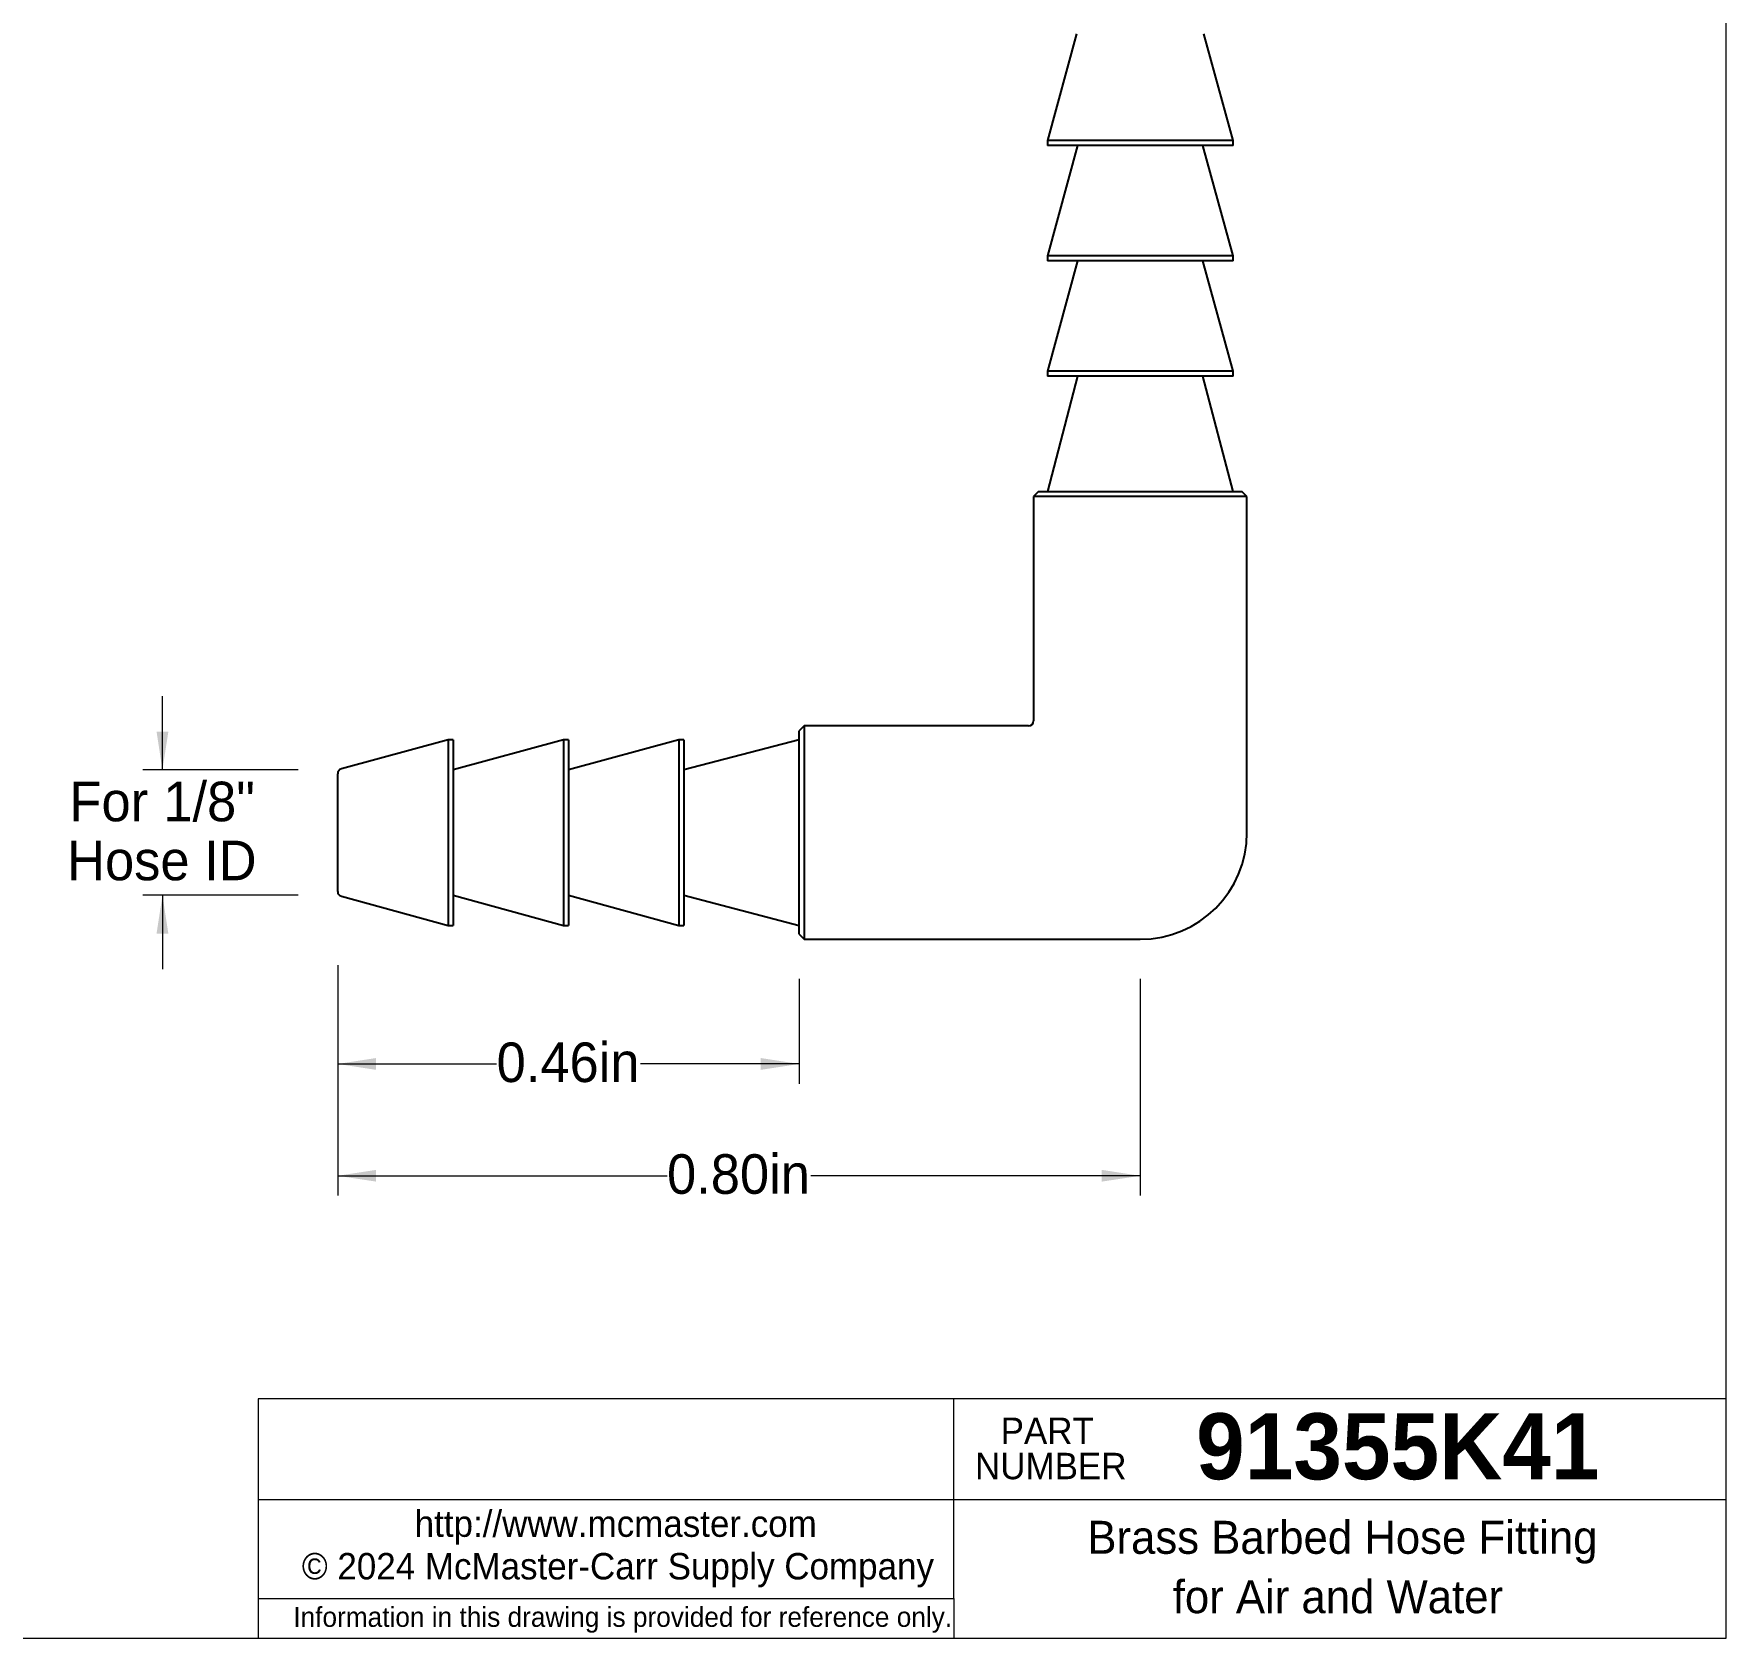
# Model space of a CAD drawing. Header units: inches. Extents: x 0.08 to 3.4, y 0.08 to 2.61.
# Drawn here: x 1.708 to 3.395, y 0.079 to 1.678 of the extents above; entities that cross this region are included whole.
import ezdxf

# ---------------------------------------------------------------- set-up
doc = ezdxf.new("R2010")
doc.units = ezdxf.units.IN
doc.header["$LTSCALE"] = 0.31586
doc.header["$MEASUREMENT"] = 0
doc.linetypes.add('SLD-Solid', pattern=[0])
doc.styles.add('SLDTEXTSTYLE0', font='ARIAL.TTF', dxfattribs={"width": 0.948})
doc.styles.add('SLDTEXTSTYLE1', font='ARIALBD.TTF', dxfattribs={"width": 0.948})
doc.dimstyles.new('SLDDIMSTYLE1', dxfattribs={"dimtxt": 0.038326, "dimasz": 0.038326, "dimexe": 0, "dimexo": 0.0625, "dimgap": 0.009581, "dimtad": 0, "dimtih": 1, "dimtoh": 1, "dimrnd": 1e-09, "dimzin": 0, "dimdsep": 46, "dimtxsty": 'SLDTEXTSTYLE0', "dimsah": 1, "dimcen": 0.09, "dimadec": 0, "dimazin": 0, "dimtfac": 1, "dimtofl": 0, "dimtmove": 0, "dimatfit": 3, "dimfxl": 1, "dimfrac": 2, "dimtolj": 1, "dimtzin": 12, "dimarcsym": 0})
doc.dimstyles.new('SLDDIMSTYLE2', dxfattribs={"dimtxt": 0.038326, "dimasz": 0.038326, "dimexe": 0, "dimexo": 0.0625, "dimgap": 0.009581, "dimtad": 0, "dimtih": 1, "dimtoh": 1, "dimrnd": 1e-09, "dimdsep": 46, "dimtxsty": 'SLDTEXTSTYLE0', "dimsah": 1, "dimcen": 0.09, "dimadec": 0, "dimazin": 2, "dimtfac": 1, "dimtofl": 0, "dimtmove": 0, "dimatfit": 3, "dimfxl": 1, "dimfrac": 2, "dimtolj": 1, "dimtzin": 12, "dimarcsym": 0})
doc.dimstyles.new('SLDDIMSTYLE3', dxfattribs={"dimtxt": 0.038326, "dimasz": 0.038326, "dimexe": 0, "dimexo": 0.0625, "dimgap": 0.009581, "dimtad": 0, "dimtih": 1, "dimtoh": 1, "dimdec": 6, "dimrnd": 1e-09, "dimzin": 12, "dimdsep": 46, "dimtxsty": 'SLDTEXTSTYLE0', "dimsah": 1, "dimcen": 0.09, "dimadec": 0, "dimazin": 3, "dimtfac": 1, "dimtmove": 0, "dimatfit": 0, "dimfxl": 1, "dimfrac": 2, "dimtolj": 1, "dimtzin": 12, "dimarcsym": 0})

# ---------------------------------------------------------------- blocks, each defined once
blk = doc.blocks.new('Shortened Dimensions Statement')
at = {"color": 7, "linetype": 'SLD-Solid', "lineweight": 18, "insert": (0.0164, 0.0104), "char_height": 0.019741, "attachment_point": 2, "style": 'SLDTEXTSTYLE0'}
blk.add_mtext('Information in this drawing is provided for reference only.', dxfattribs=at)
blk = doc.blocks.new('Internet')
at = {"color": 7, "linetype": 'SLD-Solid', "lineweight": 18, "insert": (0.0134, 0.032), "char_height": 0.026322, "attachment_point": 2, "style": 'SLDTEXTSTYLE0'}
blk.add_mtext('http://www.mcmaster.com', dxfattribs=at)
blk = doc.blocks.new('Part Number Tag')
at = {"color": 7, "linetype": 'SLD-Solid', "lineweight": 18, "char_height": 0.02632, "attachment_point": 2, "style": 'SLDTEXTSTYLE0'}
for s, insert in [('PART', (0.0004, 0.0352)), ('NUMBER', (0.0039, 0.0001))]:
    blk.add_mtext(s, dxfattribs=dict(at, insert=insert))
blk = doc.blocks.new('_D_4')
at = {"color": 7, "linetype": 'SLD-Solid', "lineweight": 18}
for p, q in [((2.0114, 0.75), (2.0114, 0.6316)), ((2.4714, 0.7362), (2.4714, 0.6316)), ((2.0114, 0.6514), (2.1698, 0.6514)), ((2.4714, 0.6514), (2.3131, 0.6514))]:
    blk.add_line(p, q, dxfattribs=at)
for points in [[(2.0114, 0.6514), (2.0497, 0.6455), (2.0497, 0.6573)], [(2.4714, 0.6514), (2.4331, 0.6573), (2.4331, 0.6455)]]:
    blk.add_solid(points, dxfattribs=at)
at = {"color": 7, "linetype": 'SLD-Solid', "lineweight": 18, "insert": (2.1698, 0.6728), "char_height": 0.03948, "attachment_point": 1, "style": 'SLDTEXTSTYLE0'}
blk.add_mtext('0.46in', dxfattribs=at)
blk = doc.blocks.new('_D_5')
at = {"color": 7, "linetype": 'SLD-Solid', "lineweight": 18}
for p, q in [((2.0114, 0.75), (2.0114, 0.5202)), ((2.8114, 0.7362), (2.8114, 0.5202)), ((2.0114, 0.5399), (2.3397, 0.5399)), ((2.8114, 0.5399), (2.483, 0.5399))]:
    blk.add_line(p, q, dxfattribs=at)
for points in [[(2.0114, 0.5399), (2.0497, 0.5341), (2.0497, 0.5458)], [(2.8114, 0.5399), (2.7731, 0.5458), (2.7731, 0.5341)]]:
    blk.add_solid(points, dxfattribs=at)
at = {"color": 7, "linetype": 'SLD-Solid', "lineweight": 18, "insert": (2.3397, 0.5614), "char_height": 0.03948, "attachment_point": 1, "style": 'SLDTEXTSTYLE0'}
blk.add_mtext('0.80in', dxfattribs=at)
blk = doc.blocks.new('_D_6')
at = {"color": 7, "linetype": 'SLD-Solid', "lineweight": 18}
for p, q in [((1.8367, 0.9445), (1.8367, 1.0182)), ((1.9719, 0.9445), (1.817, 0.9445)), ((1.9719, 0.8195), (1.817, 0.8195)), ((1.8367, 0.8195), (1.8367, 0.7458))]:
    blk.add_line(p, q, dxfattribs=at)
for points in [[(1.8367, 0.9445), (1.8426, 0.9828), (1.8308, 0.9828)], [(1.8367, 0.8195), (1.8308, 0.7812), (1.8426, 0.7812)]]:
    blk.add_solid(points, dxfattribs=at)
at = {"color": 7, "linetype": 'SLD-Solid', "lineweight": 18, "char_height": 0.03948, "attachment_point": 1, "style": 'SLDTEXTSTYLE0'}
for s, insert in [('For ', (1.744, 0.9328)), ('1/8"', (1.8376, 0.9328)), ('Hose ID', (1.7417, 0.874))]:
    blk.add_mtext(s, dxfattribs=dict(at, insert=insert))

msp = doc.modelspace()

# ---------------------------------------------------------------- linework, layer by layer
at = {"color": 7, "linetype": 'SLD-Solid', "lineweight": 18}
for p, q in [((3.395495, 0.078965), (3.395495, 2.605845)), ((3.395495, 0.3175188), (1.9322337, 0.3175188)), ((1.9322337, 0.3175188), (1.9322337, 0.078965)), ((2.6255863, 0.2171538), (2.6255863, 0.3175188)), ((1.9322337, 0.2171538), (3.395495, 0.2171538)), ((2.6255863, 0.1184475), (2.6255863, 0.2171538)), ((1.9322337, 0.1184475), (2.6255863, 0.1184475)), ((2.6255863, 0.1184475), (2.6255863, 0.078965)), ((0.078965, 0.078965), (3.395495, 0.078965))]:
    msp.add_line(p, q, dxfattribs=at)
at = {"color": 7, "linetype": 'SLD-Solid', "lineweight": 25}
for p, q in [((2.7478916, 1.6783323), (2.7188965, 1.5720167)), ((2.9038965, 1.5720167), (2.8749013, 1.6783323)), ((2.7188965, 1.5720167), (2.7188965, 1.5670167)), ((2.9038965, 1.5720167), (2.7188965, 1.5720167)), ((2.9038965, 1.5670167), (2.9038965, 1.5720167)), ((2.7488965, 1.5670167), (2.7188965, 1.4570167)), ((2.9038965, 1.5670167), (2.7188965, 1.5670167)), ((2.9038965, 1.4570167), (2.8738965, 1.5670167)), ((2.7188965, 1.4570167), (2.7188965, 1.4520167)), ((2.9038965, 1.4570167), (2.7188965, 1.4570167)), ((2.7488965, 1.4520167), (2.7188965, 1.3420167)), ((2.9038965, 1.4520167), (2.7188965, 1.4520167)), ((2.9038965, 1.3420167), (2.8738965, 1.4520167)), ((2.9038965, 1.4520167), (2.9038965, 1.4570167)), ((2.7188965, 1.3420167), (2.7188965, 1.3370167)), ((2.9038965, 1.3420167), (2.7188965, 1.3420167)), ((2.7488965, 1.3370167), (2.7188965, 1.2220167)), ((2.9038965, 1.3370167), (2.7188965, 1.3370167)), ((2.9038965, 1.2220167), (2.8738965, 1.3370167)), ((2.9038965, 1.3370167), (2.9038965, 1.3420167)), ((2.7100215, 1.2220167), (2.7050215, 1.2170167)), ((2.7050215, 1.2170167), (2.7050215, 0.9933917)), ((2.9177715, 1.2170167), (2.7050215, 1.2170167)), ((2.7100215, 1.2220167), (2.9127715, 1.2220167)), ((2.9177715, 1.2170167), (2.9127715, 1.2220167)), ((2.9177715, 0.8820167), (2.9177715, 1.2170167)), ((2.4763965, 0.9883917), (2.4713965, 0.9833917)), ((2.4713965, 0.8820167), (2.4713965, 0.9833917)), ((2.7000215, 0.9883917), (2.4763965, 0.9883917)), ((2.4763965, 0.9883917), (2.4763965, 0.8820167)), ((2.1213965, 0.9745167), (2.0150809, 0.9455216)), ((2.1263965, 0.9745167), (2.1213965, 0.9745167)), ((2.1213965, 0.9745167), (2.1213965, 0.7895167)), ((2.2363965, 0.9745167), (2.1263965, 0.9445167)), ((2.1263965, 0.9745167), (2.1263965, 0.7895167)), ((2.2413965, 0.9745167), (2.2363965, 0.9745167)), ((2.2363965, 0.9745167), (2.2363965, 0.7895167)), ((2.3513965, 0.9745167), (2.2413965, 0.9445167)), ((2.2413965, 0.9745167), (2.2413965, 0.7895167)), ((2.3563965, 0.9745167), (2.3513965, 0.9745167)), ((2.3513965, 0.9745167), (2.3513965, 0.7895167)), ((2.4713965, 0.9745167), (2.3563965, 0.9445167)), ((2.3563965, 0.9745167), (2.3563965, 0.7895167)), ((2.0113965, 0.8233357), (2.0113965, 0.9406978)), ((2.4713965, 0.7806417), (2.4713965, 0.8820167)), ((2.4763965, 0.8820167), (2.4763965, 0.7756417)), ((2.0150809, 0.8185119), (2.1213965, 0.7895167)), ((2.1263965, 0.8195167), (2.2363965, 0.7895167)), ((2.2413965, 0.8195167), (2.3513965, 0.7895167)), ((2.3563965, 0.8195167), (2.4713965, 0.7895167)), ((2.1213965, 0.7895167), (2.1263965, 0.7895167)), ((2.2363965, 0.7895167), (2.2413965, 0.7895167)), ((2.3513965, 0.7895167), (2.3563965, 0.7895167)), ((2.4713965, 0.7806417), (2.4763965, 0.7756417)), ((2.4763965, 0.7756417), (2.8113965, 0.7756417))]:
    msp.add_line(p, q, dxfattribs=at)
for centre, radius, start, end in [((2.7000215, 0.9933917), 0.005, 270.1853059, 359.8231662), ((2.0163965, 0.9406978), 0.005, 105.2551187, 180), ((2.8113965, 0.8820167), 0.106375, 270, 0), ((2.0163965, 0.8233357), 0.005, 180, 254.7448813)]:
    msp.add_arc(centre, radius, start, end, dxfattribs=at)

# ---------------------------------------------------------------- block references
at = {"color": 7, "linetype": 'Continuous'}
for name, p in [('Part Number Tag', (2.7183364, 0.2636296)), ('Internet', (2.2751754, 0.1742927)), ('Shortened Dimensions Statement', (2.2791187, 0.0995748))]:
    msp.add_blockref(name, p, dxfattribs=at)

# ---------------------------------------------------------------- texts
at = {"color": 7, "linetype": 'Continuous', "lineweight": 0, "attachment_point": 2}
for s, insert, char_height, style in [('91355K41', (3.0682183, 0.3031555), 0.06580417, 'SLDTEXTSTYLE1'), ('Brass Barbed Hose Fitting', (3.0129474, 0.1959561), 0.032902083, 'SLDTEXTSTYLE0'), ('© 2024 McMaster-Carr Supply Company', (2.2907529, 0.1638544), 0.026321667, 'SLDTEXTSTYLE0'), ('for Air and Water', (3.0084766, 0.1367323), 0.032902083, 'SLDTEXTSTYLE0')]:
    msp.add_mtext(s, dxfattribs=dict(at, insert=insert, char_height=char_height, style=style))

# ---------------------------------------------------------------- dimensions: what is measured, and where the dimension line sits
at = {"color": 7, "linetype": 'SLD-Solid', "lineweight": 18}
dim = msp.add_linear_dim(base=(1.8367135, 0.8195167), p1=(2.0113965, 0.9445167), p2=(2.0113965, 0.8195167), angle=90, text='For <>\\PHose ID', dimstyle='SLDDIMSTYLE3', dxfattribs=at)
dim.commit()
dim.dimension.update_dxf_attribs({"geometry": '_D_6', "text_midpoint": (1.8367135, 0.8819209), "dimtype": 160})
for base, p2, dimstyle, picture, middle in [((2.4713965, 0.651368), (2.4713965, 0.7756417), 'SLDDIMSTYLE2', '_D_4', (2.2414868, 0.651368)), ((2.8113965, 0.5399465), (2.8113965, 0.7756417), 'SLDDIMSTYLE1', '_D_5', (2.4113548, 0.5399465))]:
    dim = msp.add_linear_dim(base=base, p1=(2.0113965, 0.7895167), p2=p2, dimstyle=dimstyle, dxfattribs=at)
    dim.commit()
    dim.dimension.update_dxf_attribs({"geometry": picture, "text_midpoint": middle, "dimtype": 160})

doc.saveas('drawing.dxf')
